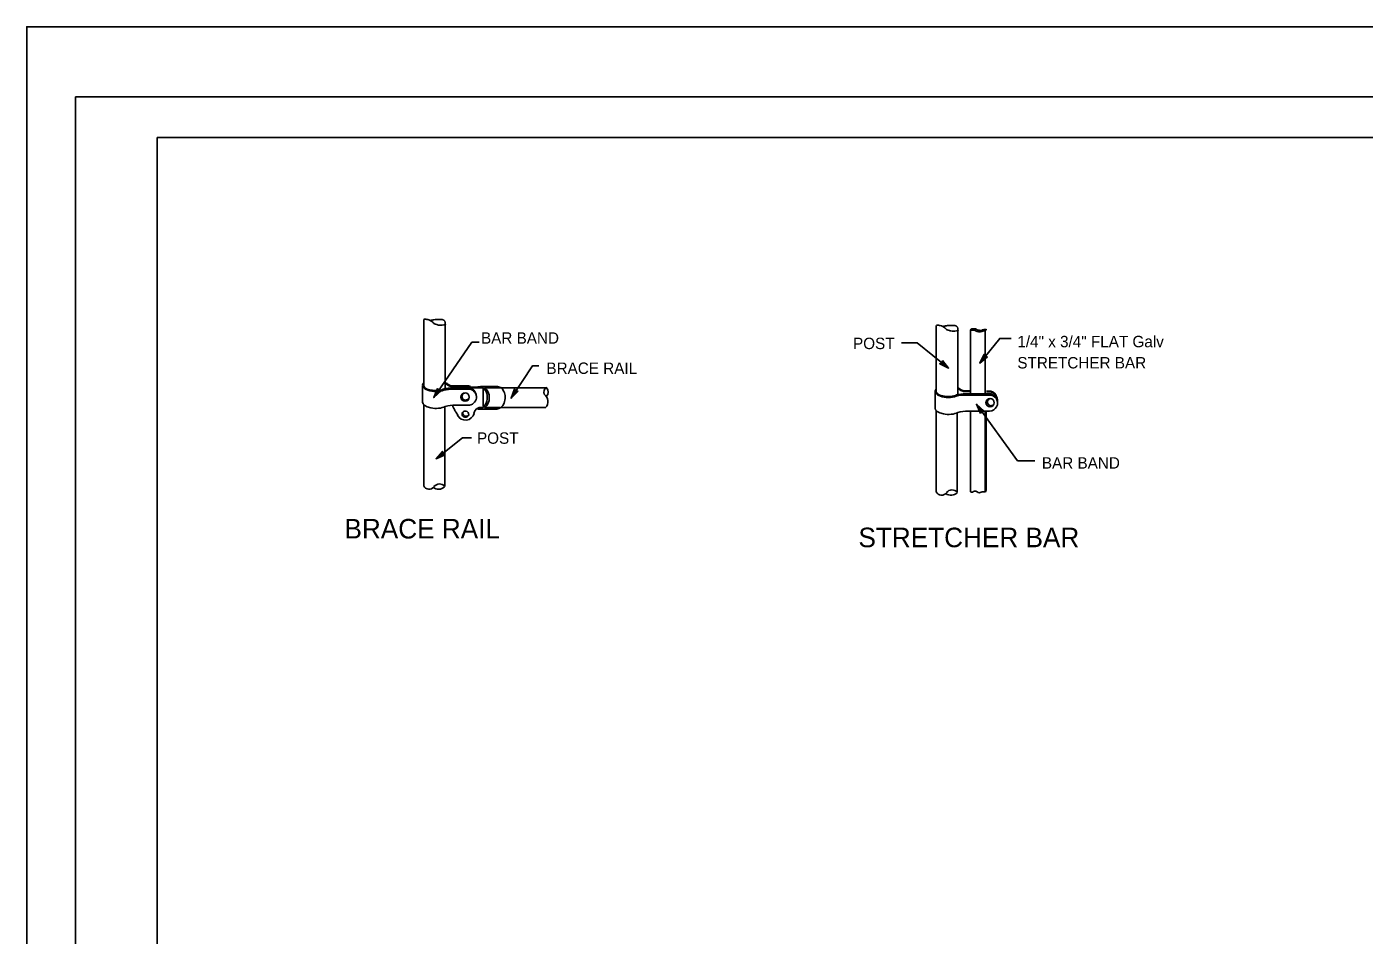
# Model space of a CAD drawing. Extents: x -894 to 866, y -472 to 714.
# Drawn here: x -894 to -73, y 156 to 714 of the extents above; entities that cross this region are included whole.
import ezdxf

# ---------------------------------------------------------------- set-up
doc = ezdxf.new("R2010")
doc.units = 0
for name, color, linetype in [('border_PLOTTING-ELEMENTS', 7, 'Continuous'), ('border_rw_22x34_Cut_Lines', 7, 'Continuous'), ('border_SHEET', 7, 'Continuous'), ('mc_FENCE-anno', 7, 'Continuous'), ('mc_FENCE-CL', 7, 'Continuous')]:
    doc.layers.add(name, color=color, linetype=linetype)

msp = doc.modelspace()

# ---------------------------------------------------------------- linework, layer by layer
at = {"layer": 'border_PLOTTING-ELEMENTS'}
for points in [[(-894.04, -472.44), (865.96, -472.44), (865.96, 713.56), (-894.04, 713.56)], [(-864.04, 670.56), (835.96, 670.56), (835.96, -429.44), (-864.04, -429.44)]]:
    msp.add_lwpolyline(points, close=True, dxfattribs=at)
at = {"layer": 'border_rw_22x34_Cut_Lines'}
msp.add_lwpolyline([(-864.04, 670.56), (835.96, 670.56), (835.96, -429.44), (-864.04, -429.44)], close=True, dxfattribs=at)
at = {"layer": 'border_SHEET'}
for p, q in [((-814.04, 645.56), (810.96, 645.56)), ((-814.04, -404.44), (-814.04, 645.56))]:
    msp.add_line(p, q, dxfattribs=at)
at = {"layer": 'mc_FENCE-anno'}
for points in [[(-644.27, 485.97), (-620.92, 519.92), (-616.42, 519.92)], [(-328.44, 504.12), (-347.6, 519.62), (-357.39, 519.62)], [(-309.27, 507.18), (-297.03, 522.28), (-290.1, 522.28)], [(-596.89, 485.65), (-583.79, 505.42), (-579.76, 505.42)], [(-311.31, 481.88), (-286.02, 447.2), (-275.42, 447.2)], [(-642.9, 448.47), (-626.73, 461.24), (-621.1, 461.24)]]:
    msp.add_lwpolyline(points, dxfattribs=at)
for points in [[(-332.2, 508.86), (-328.44, 504.12), (-333.85, 506.81), (-333.47, 506.95), (-329.5, 504.98), (-332.26, 508.45), (-332.31, 508.05), (-330.55, 505.83), (-333.09, 507.09), (-332.7, 507.23), (-331.61, 506.69), (-332.37, 507.65), (-332.41, 507.34), (-333.85, 506.81), (-332.41, 507.34)], [(-304.53, 510.93), (-309.27, 507.18), (-306.57, 512.59), (-306.43, 512.21), (-308.41, 508.24), (-304.93, 510.99), (-305.33, 511.05), (-307.56, 509.29), (-306.29, 511.82), (-306.15, 511.44), (-306.7, 510.34), (-305.73, 511.11), (-306.05, 511.15), (-306.57, 512.59), (-306.05, 511.15)], [(-639.83, 490.08), (-644.27, 485.97), (-642, 491.58), (-641.83, 491.21), (-643.5, 487.1), (-640.24, 490.11), (-640.65, 490.14), (-642.73, 488.21), (-641.66, 490.84), (-641.49, 490.46), (-641.95, 489.33), (-641.05, 490.16), (-641.37, 490.19), (-642, 491.58), (-641.37, 490.19)], [(-592.59, 489.91), (-596.89, 485.65), (-594.8, 491.33), (-594.62, 490.96), (-596.15, 486.81), (-592.99, 489.92), (-593.4, 489.94), (-595.42, 487.94), (-594.44, 490.6), (-594.26, 490.23), (-594.68, 489.08), (-593.81, 489.95), (-594.12, 489.96), (-594.8, 491.33), (-594.12, 489.96)], [(-308.89, 476.33), (-311.31, 481.88), (-306.77, 477.88), (-307.18, 477.84), (-310.5, 480.77), (-308.73, 476.7), (-308.57, 477.08), (-309.71, 479.68), (-307.58, 477.81), (-307.99, 477.77), (-308.91, 478.58), (-308.42, 477.45), (-308.29, 477.74), (-306.77, 477.88), (-308.29, 477.74)], [(-637.36, 450.89), (-642.9, 448.47), (-638.91, 453.02), (-638.87, 452.61), (-641.8, 449.28), (-637.73, 451.05), (-638.11, 451.21), (-640.71, 450.08), (-638.84, 452.2), (-638.8, 451.8), (-639.61, 450.88), (-638.48, 451.37), (-638.77, 451.49), (-638.91, 453.02), (-638.77, 451.49)]]:
    msp.add_lwpolyline(points, close=True, dxfattribs=at)
at = {"layer": 'mc_FENCE-CL'}
for p, q in [((-650.46, 493.31), (-650.46, 533.89)), ((-637.34, 491.76), (-637.34, 530.78)), ((-335.94, 489.64), (-335.94, 530.22)), ((-322.82, 488.09), (-322.82, 527.12)), ((-314.94, 488.57), (-314.94, 527.59)), ((-305.87, 488.33), (-305.87, 527.35)), ((-651.15, 493.49), (-651.15, 482.81)), ((-633.4, 492.71), (-633.94, 492.06)), ((-633.65, 492.42), (-614.68, 492.42)), ((-632.66, 493.19), (-624.19, 493.19)), ((-615.65, 492.77), (-605.04, 492.77)), ((-633.97, 492.06), (-614.04, 492.06)), ((-632.84, 491.94), (-623.32, 491.94)), ((-632.6, 491.22), (-623.27, 491.22)), ((-613.98, 491.37), (-613.98, 480.63)), ((-603.42, 492.08), (-613.08, 492.08)), ((-603.06, 492.06), (-574.98, 492.06)), ((-336.63, 489.82), (-336.63, 479.14)), ((-318.49, 490.12), (-314.96, 490.12)), ((-318.49, 489.7), (-314.96, 489.7)), ((-318.31, 488.27), (-303.09, 488.27)), ((-318.07, 487.55), (-302.97, 487.55)), ((-305.18, 490), (-303.6, 490)), ((-305.07, 489.46), (-303.54, 489.46)), ((-650.46, 431.9), (-650.46, 481.61)), ((-637.58, 431.48), (-637.58, 480.18)), ((-631.86, 481.43), (-622.19, 481.43)), ((-616.96, 478.99), (-605.55, 478.99)), ((-603.66, 479.91), (-613.2, 479.91)), ((-603.18, 479.88), (-575.46, 479.88)), ((-335.94, 428.23), (-335.94, 477.94)), ((-323.06, 427.82), (-323.06, 476.51)), ((-317.33, 477.71), (-303.21, 477.71)), ((-314.94, 428.21), (-314.94, 477.47)), ((-305.88, 428.09), (-305.88, 477.65)), ((-305.28, 429.46), (-305.28, 477.59))]:
    msp.add_line(p, q, dxfattribs=at)
for centre in [(-625.11, 486.32), (-302.95, 482.89)]:
    msp.add_circle(centre, 2.59, dxfattribs=at)
for centre, radius, start, end in [((-632.5, 502.67), 8.85, 236.76792, 245.595), ((-632.32, 501.96), 8.85, 236.76792, 245.595), ((-632.69, 498.3), 5.12, 226.86964, 268.95127), ((-632.69, 497.82), 5.12, 229.81481, 268.95127), ((-623.9, 488.29), 4.94, 63.99514, 92.94308), ((-632.97, 470.56), 21.37, 89.08641, 104.26478), ((-632.79, 469.84), 21.37, 89.08641, 104.26478), ((-624.8, 486.66), 2.19, 108.34184, 320.82405), ((-623.12, 486.97), 4.94, 0.75841, 92.94308), ((-623.06, 486.26), 4.94, 277.29648, 92.94308), ((-618.34, 485.99), 8.12, 311.45946, 48.54054), ((-573.42, 489.27), 3.39, 120.49999, 201.67356), ((-579.47, 483.62), 5.26, 315.04911, 56.69488), ((-577.81, 489.45), 3.74, 312.79111, 42.01208), ((-318.5, 466.19), 21.37, 89.08641, 104.26478), ((-318.44, 466.89), 21.37, 89.08641, 104.26478), ((-317.97, 499.48), 8.85, 236.76792, 245.595), ((-317.97, 498.95), 8.85, 236.76792, 245.595), ((-318.34, 495.29), 5.12, 226.86964, 268.14979), ((-318.39, 494.87), 5.12, 229.81481, 268.95127), ((-302.4, 483.23), 2.19, 108.34184, 320.82405), ((-303.64, 485.1), 4.94, 25.38705, 92.94308), ((-303.41, 484.56), 4.94, 2.47398, 92.94308), ((-303.29, 483.36), 4.94, 1.11349, 92.94308), ((-303.29, 482.65), 4.94, 270.66033, 92.94308), ((-631.24, 460.06), 21.37, 89.08641, 106.53271), ((-624.82, 477.73), 5.51, 207.6436, 344.37022), ((-624.47, 476.55), 1.99, 172.70382, 323.68177), ((-615.37, 475.66), 4.35, 83.14003, 171.61698), ((-316.71, 456.39), 21.37, 89.08641, 106.53271), ((-647.15, 433.42), 3.65, 204.18792, 325.01673), ((-641.43, 434.87), 5.13, 229.48968, 316.33488), ((-640.83, 428.65), 4.35, 42.15453, 139.93572), ((-332.62, 429.76), 3.65, 204.18792, 325.01673), ((-326.9, 431.2), 5.13, 232.68242, 316.33488), ((-326.3, 424.98), 4.35, 42.15453, 139.93572)]:
    msp.add_arc(centre, radius, start, end, dxfattribs=at)
for centre, major_axis, ratio, start_param, end_param in [((-643.34, 493.36), (7.81, -0.18), 0.466697, 2.754838, 5.452041), ((-643.22, 493.48), (7.34, 0.06), 0.422902, 2.974564, 5.579757), ((-616.38, 485.84), (-0.51, -6.86), 0.714698, 2.921781, 3.42866), ((-605.4, 485.84), (-0.51, -6.86), 0.714698, 0.049875, 3.342181), ((-616.38, 485.84), (-0.51, -6.86), 0.714698, 6.138347, 9.047711), ((-328.81, 489.7), (7.81, -0.18), 0.466697, 2.754838, 5.42246), ((-328.69, 489.82), (7.34, 0.06), 0.422902, 2.974564, 5.522169), ((-643.34, 482.98), (7.81, -0.18), 0.466697, 3.105534, 5.607822), ((-328.81, 479.31), (7.81, -0.18), 0.466697, 3.105534, 5.607822)]:
    msp.add_ellipse(centre, major_axis=major_axis, ratio=ratio, start_param=start_param, end_param=end_param, dxfattribs=at)
msp.add_ellipse((-624.89, 475.85), major_axis=(-2.01, 0.38), ratio=0.951825, dxfattribs=at)
for points in [[(-650.41, 534.13), (-648.02, 533.89), (-645.16, 532.45), (-643.85, 531.26), (-642.41, 530.78), (-641.46, 530.55), (-638, 530.66), (-637.04, 531.02), (-637.3, 531.23)], [(-637.3, 530.99), (-637.52, 532.93), (-641.34, 534.01), (-644.2, 533.77), (-646.35, 533.29)], [(-335.88, 530.46), (-333.49, 530.22), (-330.63, 528.79), (-329.32, 527.59), (-327.89, 527.12), (-326.93, 526.88), (-323.47, 527), (-322.52, 527.35), (-322.78, 527.56)], [(-322.78, 527.33), (-323, 529.26), (-326.82, 530.34), (-329.67, 530.1), (-331.82, 529.62)], [(-314.93, 527.33), (-313.26, 527.44), (-310.87, 526.61), (-308.73, 526.37), (-305.75, 527.33), (-305.15, 527.68), (-306.58, 527.8), (-308.25, 527.21), (-310.16, 527.44), (-311.47, 527.92), (-312.42, 528.28), (-313.62, 528.28), (-314.1, 528.28), (-314.93, 527.44)], [(-629.55, 475.26), (-630.86, 477.29), (-631.81, 479.08), (-632.53, 480.51), (-632.65, 481.46)], [(-314.96, 428.27), (-313.65, 428.03), (-312.42, 428.63), (-309.44, 427.61), (-307.32, 428.27), (-305.8, 428.27), (-305.33, 429.34)]]:
    msp.add_spline(points, degree=3, dxfattribs=at)

# ---------------------------------------------------------------- texts
at = {"layer": 'mc_FENCE-anno'}
for s, height, p in [('BAR BAND', 7, (-615.31, 519.07)), ('POST', 7, (-387.05, 515.76)), ('1/4" x 3/4" FLAT Galv', 7, (-286.22, 516.89)), ('STRETCHER BAR', 7, (-286.22, 503.89)), ('BRACE RAIL', 7, (-575.18, 500.53)), ('POST', 7, (-617.78, 457.67)), ('BAR BAND', 7, (-271.15, 442.42)), ('BRACE RAIL', 12, (-699.08, 399.55)), ('STRETCHER BAR', 12, (-383.73, 394.19))]:
    msp.add_text(s, height=height, dxfattribs=at).set_placement(p)

doc.saveas('drawing.dxf')
